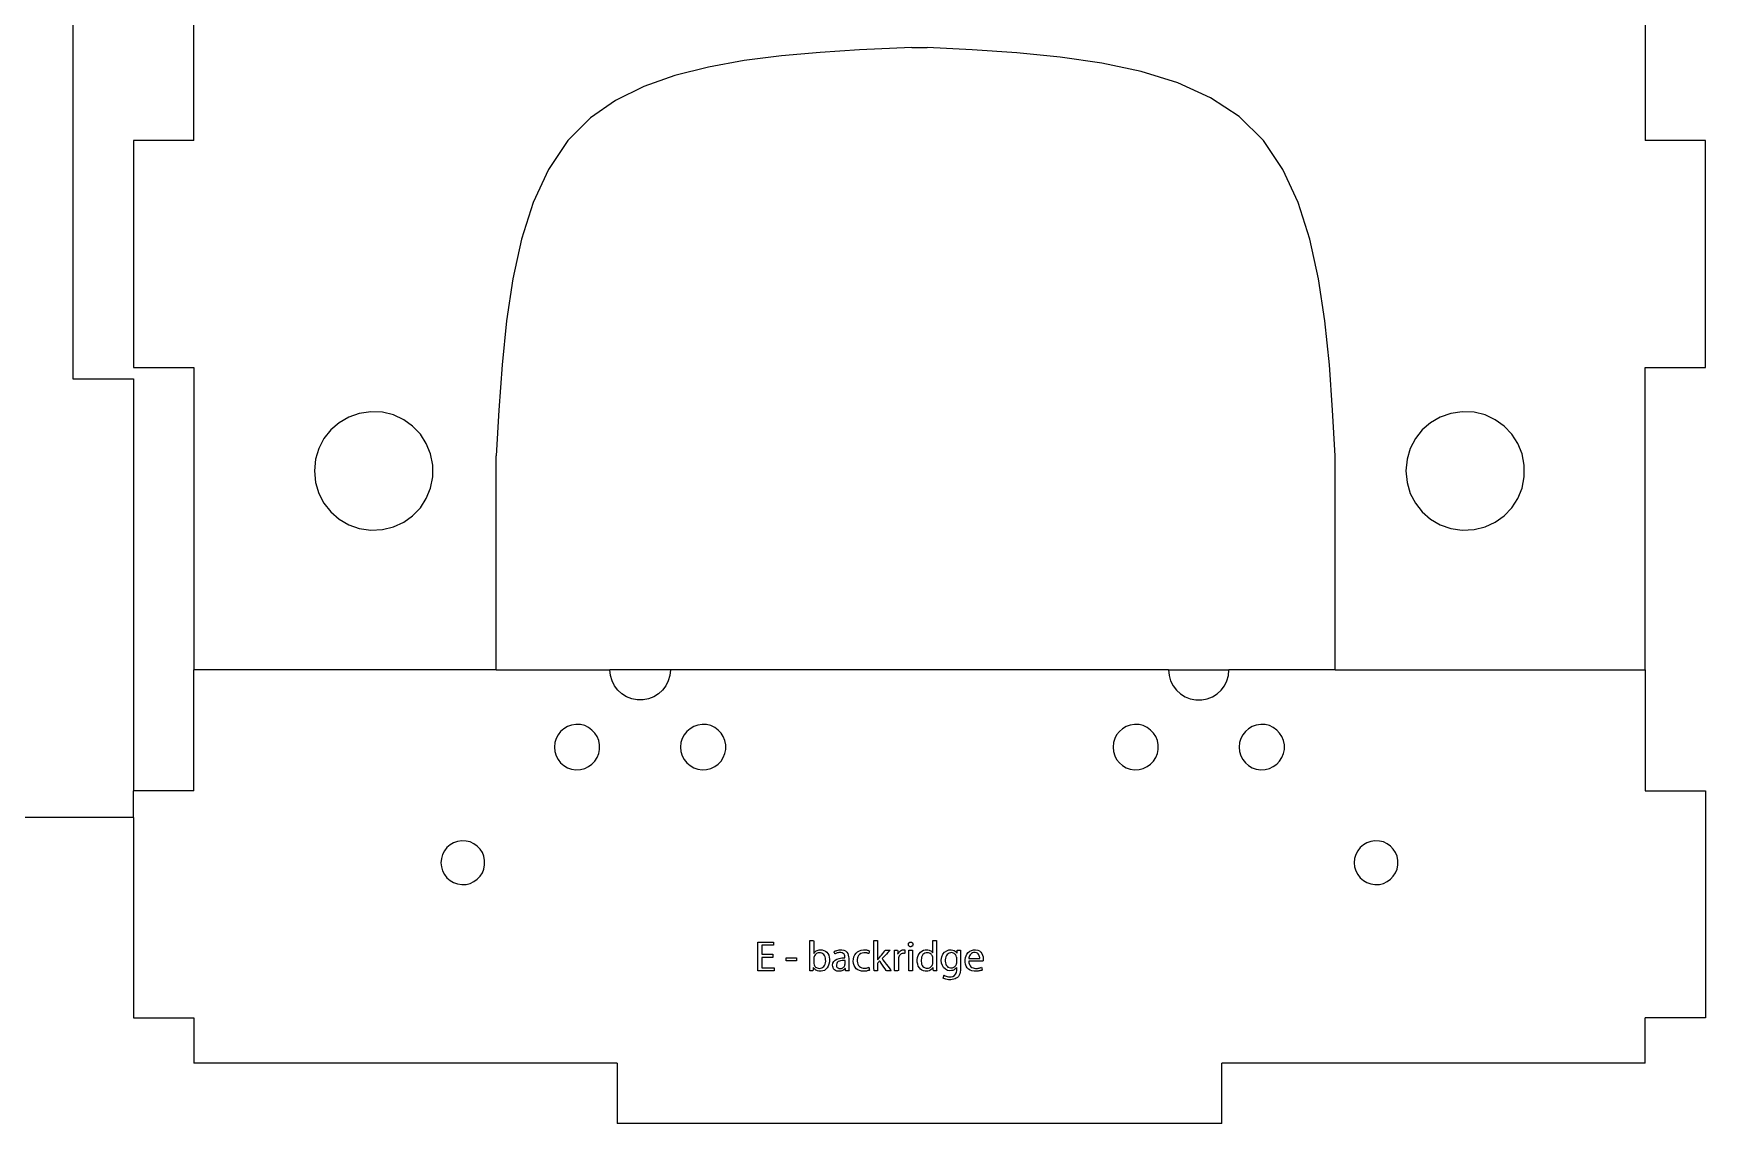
# Model space of a CAD drawing. Header units: metres. Extents: x 1885 to 2636, y 491 to 906.
# Drawn here: x 2052.2 to 2162.8, y 491.1 to 563.1 of the extents above; entities that cross this region are included whole.
import ezdxf

# ---------------------------------------------------------------- set-up
doc = ezdxf.new("R2010")
doc.units = ezdxf.units.M

msp = doc.modelspace()

# ---------------------------------------------------------------- linework, layer by layer
at = {"layer": 'COMPONENT1'}
for p, q in [((2054.84, 570.31), (2054.84, 540.31)), ((2062.84, 556.07), (2062.84, 564.07)), ((2158.84, 564.07), (2158.84, 556.07)), ((2106.88, 562.06), (2104.27, 561.89)), ((2110.34, 562.22), (2106.88, 562.06)), ((2110.34, 562.22), (2111.34, 562.22)), ((2114.33, 562.06), (2111.34, 562.22)), ((2117.28, 561.86), (2114.33, 562.06)), ((2096.88, 560.92), (2094.66, 560.36)), ((2099.24, 561.35), (2096.88, 560.92)), ((2101.71, 561.66), (2099.24, 561.35)), ((2104.27, 561.89), (2101.71, 561.66)), ((2120.15, 561.58), (2117.28, 561.86)), ((2122.91, 561.19), (2120.15, 561.58)), ((2125.51, 560.64), (2122.91, 561.19)), ((2094.66, 560.36), (2092.6, 559.63)), ((2127.92, 559.89), (2125.51, 560.64)), ((2130.09, 558.9), (2127.92, 559.89)), ((2090.73, 558.71), (2089.08, 557.56)), ((2092.6, 559.63), (2090.73, 558.71)), ((2131.99, 557.65), (2130.09, 558.9)), ((2089.08, 557.56), (2087.58, 556.07)), ((2133.59, 556.07), (2131.99, 557.65)), ((2062.84, 556.07), (2058.84, 556.07)), ((2058.84, 556.07), (2058.84, 541.07)), ((2087.58, 556.07), (2086.29, 554.16)), ((2134.88, 554.16), (2133.59, 556.07)), ((2162.84, 556.07), (2158.84, 556.07)), ((2162.84, 541.07), (2162.84, 556.07)), ((2086.29, 554.16), (2085.28, 551.98)), ((2135.89, 551.98), (2134.88, 554.16)), ((2085.28, 551.98), (2084.51, 549.55)), ((2136.66, 549.55), (2135.89, 551.98)), ((2084.51, 549.55), (2083.94, 546.93)), ((2137.24, 546.93), (2136.66, 549.55)), ((2083.94, 546.93), (2083.52, 544.14)), ((2137.65, 544.14), (2137.24, 546.93)), ((2083.52, 544.14), (2083.23, 541.23)), ((2137.95, 541.23), (2137.65, 544.14)), ((2058.84, 541.07), (2062.84, 541.07)), ((2062.84, 541.07), (2062.84, 521.07)), ((2083.23, 541.23), (2083.01, 538.25)), ((2138.16, 538.25), (2137.95, 541.23)), ((2158.84, 541.07), (2162.84, 541.07)), ((2158.84, 521.07), (2158.84, 541.07)), ((2054.84, 540.31), (2058.84, 540.31)), ((2058.84, 540.31), (2058.84, 513.07)), ((2073.08, 537.78), (2072.45, 537.41)), ((2073.78, 538.03), (2073.08, 537.78)), ((2074.54, 538.14), (2073.78, 538.03)), ((2075.32, 538.11), (2074.54, 538.14)), ((2076.05, 537.92), (2075.32, 538.11)), ((2076.72, 537.61), (2076.05, 537.92)), ((2077.31, 537.19), (2076.72, 537.61)), ((2083.01, 538.25), (2082.84, 535.22)), ((2138.34, 535.22), (2138.16, 538.25)), ((2145.28, 537.78), (2144.65, 537.41)), ((2145.98, 538.03), (2145.28, 537.78)), ((2146.74, 538.14), (2145.98, 538.03)), ((2147.52, 538.1), (2146.74, 538.14)), ((2148.25, 537.92), (2147.52, 538.1)), ((2148.92, 537.61), (2148.25, 537.92)), ((2149.51, 537.18), (2148.92, 537.61)), ((2071.9, 536.93), (2071.44, 536.36)), ((2072.45, 537.41), (2071.9, 536.93)), ((2077.82, 536.66), (2077.31, 537.19)), ((2078.21, 536.04), (2077.82, 536.66)), ((2144.1, 536.93), (2143.64, 536.36)), ((2144.65, 537.41), (2144.1, 536.93)), ((2150.02, 536.66), (2149.51, 537.18)), ((2150.42, 536.04), (2150.02, 536.66)), ((2071.1, 535.71), (2070.89, 534.99)), ((2071.44, 536.36), (2071.1, 535.71)), ((2078.5, 535.36), (2078.21, 536.04)), ((2143.3, 535.71), (2143.09, 534.99)), ((2143.64, 536.36), (2143.3, 535.71)), ((2150.7, 535.36), (2150.42, 536.04)), ((2070.89, 534.99), (2070.81, 534.22)), ((2078.64, 534.61), (2078.5, 535.36)), ((2078.64, 533.83), (2078.64, 534.61)), ((2082.84, 521.07), (2082.84, 535.22)), ((2138.34, 521.07), (2138.34, 535.22)), ((2143.09, 534.99), (2143.01, 534.22)), ((2150.84, 534.61), (2150.7, 535.36)), ((2150.84, 533.83), (2150.84, 534.61)), ((2070.81, 534.22), (2070.89, 533.46)), ((2070.89, 533.46), (2071.1, 532.74)), ((2078.5, 533.09), (2078.64, 533.83)), ((2143.01, 534.22), (2143.09, 533.45)), ((2143.09, 533.45), (2143.3, 532.74)), ((2150.7, 533.09), (2150.84, 533.83)), ((2071.1, 532.74), (2071.44, 532.09)), ((2071.44, 532.09), (2071.9, 531.51)), ((2077.82, 531.79), (2078.21, 532.4)), ((2078.21, 532.4), (2078.5, 533.09)), ((2143.3, 532.74), (2143.64, 532.08)), ((2143.64, 532.08), (2144.1, 531.51)), ((2150.02, 531.79), (2150.42, 532.4)), ((2150.42, 532.4), (2150.7, 533.09)), ((2071.9, 531.51), (2072.45, 531.03)), ((2072.45, 531.03), (2073.08, 530.66)), ((2076.72, 530.83), (2077.31, 531.26)), ((2077.31, 531.26), (2077.82, 531.79)), ((2144.1, 531.51), (2144.65, 531.03)), ((2144.65, 531.03), (2145.28, 530.66)), ((2148.92, 530.83), (2149.51, 531.26)), ((2149.51, 531.26), (2150.02, 531.79)), ((2073.08, 530.66), (2073.78, 530.41)), ((2073.78, 530.41), (2074.54, 530.3)), ((2074.54, 530.3), (2075.32, 530.34)), ((2075.32, 530.34), (2076.05, 530.52)), ((2076.05, 530.52), (2076.72, 530.83)), ((2145.28, 530.66), (2145.98, 530.41)), ((2145.98, 530.41), (2146.74, 530.3)), ((2146.74, 530.3), (2147.52, 530.34)), ((2147.52, 530.34), (2148.25, 530.52)), ((2148.25, 530.52), (2148.92, 530.83)), ((2062.84, 513.07), (2062.84, 521.07)), ((2082.84, 521.07), (2062.84, 521.07)), ((2082.84, 521.07), (2090.36, 521.07)), ((2090.4, 520.69), (2090.36, 521.07)), ((2094.36, 521.07), (2090.36, 521.07)), ((2094.36, 521.07), (2094.32, 520.69)), ((2127.31, 521.07), (2094.36, 521.07)), ((2127.31, 521.07), (2127.35, 520.69)), ((2127.31, 521.07), (2131.31, 521.07)), ((2131.28, 520.69), (2131.31, 521.07)), ((2138.34, 521.07), (2131.31, 521.07)), ((2138.34, 521.07), (2158.84, 521.07)), ((2158.84, 521.07), (2158.84, 513.07)), ((2090.5, 520.34), (2090.4, 520.69)), ((2090.66, 520.01), (2090.5, 520.34)), ((2090.88, 519.72), (2090.66, 520.01)), ((2094.06, 520.01), (2093.84, 519.72)), ((2094.22, 520.34), (2094.06, 520.01)), ((2094.32, 520.69), (2094.22, 520.34)), ((2127.35, 520.69), (2127.45, 520.34)), ((2127.45, 520.34), (2127.62, 520.01)), ((2127.62, 520.01), (2127.84, 519.72)), ((2130.79, 519.72), (2131.01, 520.01)), ((2131.01, 520.01), (2131.17, 520.34)), ((2131.17, 520.34), (2131.28, 520.69)), ((2091.15, 519.48), (2090.88, 519.72)), ((2091.46, 519.29), (2091.15, 519.48)), ((2091.8, 519.15), (2091.46, 519.29)), ((2092.17, 519.08), (2091.8, 519.15)), ((2092.55, 519.08), (2092.17, 519.08)), ((2092.92, 519.15), (2092.55, 519.08)), ((2093.26, 519.29), (2092.92, 519.15)), ((2093.57, 519.48), (2093.26, 519.29)), ((2093.84, 519.72), (2093.57, 519.48)), ((2127.84, 519.72), (2128.1, 519.48)), ((2128.1, 519.48), (2128.41, 519.29)), ((2128.41, 519.29), (2128.75, 519.15)), ((2128.75, 519.15), (2129.12, 519.08)), ((2129.12, 519.08), (2129.51, 519.08)), ((2129.51, 519.08), (2129.87, 519.15)), ((2129.87, 519.15), (2130.22, 519.29)), ((2130.22, 519.29), (2130.52, 519.48)), ((2130.52, 519.48), (2130.79, 519.72)), ((2086.93, 516.78), (2086.8, 516.53)), ((2087.1, 517), (2086.93, 516.78)), ((2087.31, 517.18), (2087.1, 517)), ((2087.56, 517.32), (2087.31, 517.18)), ((2087.82, 517.42), (2087.56, 517.32)), ((2088.11, 517.46), (2087.82, 517.42)), ((2088.41, 517.45), (2088.11, 517.46)), ((2088.69, 517.38), (2088.41, 517.45)), ((2088.95, 517.26), (2088.69, 517.38)), ((2089.17, 517.09), (2088.95, 517.26)), ((2089.36, 516.89), (2089.17, 517.09)), ((2089.52, 516.66), (2089.36, 516.89)), ((2089.62, 516.4), (2089.52, 516.66)), ((2095.27, 516.78), (2095.14, 516.53)), ((2095.45, 517), (2095.27, 516.78)), ((2095.66, 517.18), (2095.45, 517)), ((2095.9, 517.32), (2095.66, 517.18)), ((2096.17, 517.42), (2095.9, 517.32)), ((2096.46, 517.46), (2096.17, 517.42)), ((2096.75, 517.45), (2096.46, 517.46)), ((2097.03, 517.38), (2096.75, 517.45)), ((2097.29, 517.26), (2097.03, 517.38)), ((2097.52, 517.09), (2097.29, 517.26)), ((2097.71, 516.89), (2097.52, 517.09)), ((2097.86, 516.66), (2097.71, 516.89)), ((2097.97, 516.4), (2097.86, 516.66)), ((2123.88, 516.78), (2123.75, 516.53)), ((2124.06, 517), (2123.88, 516.78)), ((2124.27, 517.18), (2124.06, 517)), ((2124.51, 517.32), (2124.27, 517.18)), ((2124.78, 517.42), (2124.51, 517.32)), ((2125.07, 517.46), (2124.78, 517.42)), ((2125.36, 517.45), (2125.07, 517.46)), ((2125.64, 517.38), (2125.36, 517.45)), ((2125.9, 517.26), (2125.64, 517.38)), ((2126.12, 517.09), (2125.9, 517.26)), ((2126.32, 516.89), (2126.12, 517.09)), ((2126.47, 516.66), (2126.32, 516.89)), ((2126.58, 516.4), (2126.47, 516.66)), ((2132.23, 516.78), (2132.1, 516.53)), ((2132.4, 517), (2132.23, 516.78)), ((2132.61, 517.18), (2132.4, 517)), ((2132.85, 517.32), (2132.61, 517.18)), ((2133.12, 517.42), (2132.85, 517.32)), ((2133.41, 517.46), (2133.12, 517.42)), ((2133.71, 517.45), (2133.41, 517.46)), ((2133.99, 517.38), (2133.71, 517.45)), ((2134.24, 517.26), (2133.99, 517.38)), ((2134.47, 517.09), (2134.24, 517.26)), ((2134.66, 516.89), (2134.47, 517.09)), ((2134.81, 516.66), (2134.66, 516.89)), ((2134.92, 516.4), (2134.81, 516.66)), ((2086.72, 516.26), (2086.69, 515.96)), ((2086.69, 515.96), (2086.72, 515.67)), ((2086.8, 516.53), (2086.72, 516.26)), ((2086.72, 515.67), (2086.8, 515.39)), ((2089.52, 515.27), (2089.62, 515.53)), ((2089.68, 516.11), (2089.62, 516.4)), ((2089.62, 515.53), (2089.68, 515.81)), ((2089.68, 515.81), (2089.68, 516.11)), ((2095.06, 516.26), (2095.03, 515.96)), ((2095.03, 515.96), (2095.06, 515.67)), ((2095.14, 516.53), (2095.06, 516.26)), ((2095.06, 515.67), (2095.14, 515.39)), ((2097.86, 515.27), (2097.97, 515.53)), ((2098.03, 516.11), (2097.97, 516.4)), ((2097.97, 515.53), (2098.03, 515.81)), ((2098.03, 515.81), (2098.03, 516.11)), ((2123.67, 516.26), (2123.64, 515.96)), ((2123.64, 515.96), (2123.67, 515.67)), ((2123.75, 516.53), (2123.67, 516.26)), ((2123.67, 515.67), (2123.75, 515.39)), ((2126.47, 515.27), (2126.58, 515.53)), ((2126.63, 516.11), (2126.58, 516.4)), ((2126.58, 515.53), (2126.63, 515.81)), ((2126.63, 515.81), (2126.63, 516.11)), ((2132.01, 516.26), (2131.99, 515.96)), ((2131.99, 515.96), (2132.01, 515.67)), ((2132.1, 516.53), (2132.01, 516.26)), ((2132.01, 515.67), (2132.1, 515.39)), ((2134.81, 515.27), (2134.92, 515.53)), ((2134.98, 516.11), (2134.92, 516.4)), ((2134.92, 515.53), (2134.98, 515.81)), ((2134.98, 515.81), (2134.98, 516.11)), ((2086.8, 515.39), (2086.93, 515.15)), ((2086.93, 515.15), (2087.1, 514.93)), ((2087.1, 514.93), (2087.31, 514.74)), ((2087.31, 514.74), (2087.56, 514.6)), ((2087.56, 514.6), (2087.82, 514.51)), ((2087.82, 514.51), (2088.11, 514.46)), ((2088.11, 514.46), (2088.41, 514.48)), ((2088.41, 514.48), (2088.69, 514.55)), ((2088.69, 514.55), (2088.95, 514.67)), ((2088.95, 514.67), (2089.17, 514.83)), ((2089.17, 514.83), (2089.36, 515.03)), ((2089.36, 515.03), (2089.52, 515.27)), ((2095.14, 515.39), (2095.27, 515.15)), ((2095.27, 515.15), (2095.45, 514.93)), ((2095.45, 514.93), (2095.66, 514.74)), ((2095.66, 514.74), (2095.9, 514.6)), ((2095.9, 514.6), (2096.17, 514.51)), ((2096.17, 514.51), (2096.46, 514.46)), ((2096.46, 514.46), (2096.75, 514.48)), ((2096.75, 514.48), (2097.03, 514.55)), ((2097.03, 514.55), (2097.29, 514.67)), ((2097.29, 514.67), (2097.52, 514.83)), ((2097.52, 514.83), (2097.71, 515.03)), ((2097.71, 515.03), (2097.86, 515.27)), ((2123.75, 515.39), (2123.88, 515.15)), ((2123.88, 515.15), (2124.06, 514.93)), ((2124.06, 514.93), (2124.27, 514.74)), ((2124.27, 514.74), (2124.51, 514.6)), ((2124.51, 514.6), (2124.78, 514.51)), ((2124.78, 514.51), (2125.07, 514.46)), ((2125.07, 514.46), (2125.36, 514.48)), ((2125.36, 514.48), (2125.64, 514.55)), ((2125.64, 514.55), (2125.9, 514.67)), ((2125.9, 514.67), (2126.12, 514.83)), ((2126.12, 514.83), (2126.32, 515.03)), ((2126.32, 515.03), (2126.47, 515.27)), ((2132.1, 515.39), (2132.23, 515.15)), ((2132.23, 515.15), (2132.4, 514.93)), ((2132.4, 514.93), (2132.61, 514.74)), ((2132.61, 514.74), (2132.85, 514.6)), ((2132.85, 514.6), (2133.12, 514.51)), ((2133.12, 514.51), (2133.41, 514.46)), ((2133.41, 514.46), (2133.71, 514.48)), ((2133.71, 514.48), (2133.99, 514.55)), ((2133.99, 514.55), (2134.24, 514.67)), ((2134.24, 514.67), (2134.47, 514.83)), ((2134.47, 514.83), (2134.66, 515.03)), ((2134.66, 515.03), (2134.81, 515.27)), ((2062.84, 513.07), (2058.84, 513.07)), ((2058.84, 511.31), (2058.84, 513.07)), ((2158.84, 513.07), (2162.84, 513.07)), ((2162.84, 513.07), (2162.84, 498.07)), ((2058.84, 511.31), (2043.84, 511.31)), ((2058.84, 511.31), (2058.84, 498.07)), ((2079.29, 508.87), (2079.21, 508.6)), ((2079.41, 509.11), (2079.29, 508.87)), ((2079.58, 509.32), (2079.41, 509.11)), ((2079.79, 509.5), (2079.58, 509.32)), ((2080.02, 509.63), (2079.79, 509.5)), ((2080.28, 509.73), (2080.02, 509.63)), ((2080.56, 509.77), (2080.28, 509.73)), ((2080.85, 509.75), (2080.56, 509.77)), ((2081.12, 509.69), (2080.85, 509.75)), ((2081.36, 509.57), (2081.12, 509.69)), ((2081.58, 509.41), (2081.36, 509.57)), ((2081.77, 509.22), (2081.58, 509.41)), ((2081.92, 508.99), (2081.77, 509.22)), ((2082.02, 508.74), (2081.92, 508.99)), ((2139.7, 508.87), (2139.62, 508.6)), ((2139.83, 509.11), (2139.7, 508.87)), ((2139.99, 509.32), (2139.83, 509.11)), ((2140.2, 509.5), (2139.99, 509.32)), ((2140.43, 509.63), (2140.2, 509.5)), ((2140.69, 509.73), (2140.43, 509.63)), ((2140.97, 509.77), (2140.69, 509.73)), ((2141.26, 509.75), (2140.97, 509.77)), ((2141.53, 509.69), (2141.26, 509.75)), ((2141.77, 509.57), (2141.53, 509.69)), ((2141.99, 509.41), (2141.77, 509.57)), ((2142.18, 509.22), (2141.99, 509.41)), ((2142.33, 508.99), (2142.18, 509.22)), ((2142.43, 508.74), (2142.33, 508.99)), ((2079.21, 508.6), (2079.18, 508.32)), ((2079.18, 508.32), (2079.21, 508.04)), ((2079.21, 508.04), (2079.29, 507.77)), ((2079.29, 507.77), (2079.41, 507.53)), ((2081.92, 507.65), (2082.02, 507.9)), ((2082.07, 508.46), (2082.02, 508.74)), ((2082.02, 507.9), (2082.07, 508.18)), ((2082.07, 508.18), (2082.07, 508.46)), ((2139.62, 508.6), (2139.59, 508.32)), ((2139.59, 508.32), (2139.62, 508.04)), ((2139.62, 508.04), (2139.7, 507.77)), ((2139.7, 507.77), (2139.83, 507.53)), ((2142.33, 507.65), (2142.43, 507.9)), ((2142.49, 508.46), (2142.43, 508.74)), ((2142.43, 507.9), (2142.49, 508.18)), ((2142.49, 508.18), (2142.49, 508.46)), ((2079.41, 507.53), (2079.58, 507.32)), ((2079.58, 507.32), (2079.79, 507.14)), ((2079.79, 507.14), (2080.02, 507)), ((2080.02, 507), (2080.28, 506.91)), ((2080.28, 506.91), (2080.56, 506.87)), ((2080.56, 506.87), (2080.85, 506.88)), ((2080.85, 506.88), (2081.12, 506.95)), ((2081.12, 506.95), (2081.36, 507.07)), ((2081.36, 507.07), (2081.58, 507.22)), ((2081.58, 507.22), (2081.77, 507.42)), ((2081.77, 507.42), (2081.92, 507.65)), ((2139.83, 507.53), (2139.99, 507.32)), ((2139.99, 507.32), (2140.2, 507.14)), ((2140.2, 507.14), (2140.43, 507)), ((2140.43, 507), (2140.69, 506.91)), ((2140.69, 506.91), (2140.97, 506.87)), ((2140.97, 506.87), (2141.26, 506.88)), ((2141.26, 506.88), (2141.53, 506.95)), ((2141.53, 506.95), (2141.77, 507.07)), ((2141.77, 507.07), (2141.99, 507.22)), ((2141.99, 507.22), (2142.18, 507.42)), ((2142.18, 507.42), (2142.33, 507.65)), ((2058.84, 498.07), (2062.84, 498.07)), ((2062.84, 498.07), (2062.84, 495.07)), ((2162.84, 498.07), (2158.84, 498.07)), ((2158.84, 495.07), (2158.84, 498.07)), ((2090.84, 495.07), (2062.84, 495.07)), ((2090.84, 495.07), (2090.84, 491.07)), ((2130.84, 491.07), (2130.84, 495.07)), ((2158.84, 495.07), (2130.84, 495.07)), ((2130.84, 491.07), (2090.84, 491.07))]:
    msp.add_line(p, q, dxfattribs=at)
at = {"layer": 'COMPONENT4'}
for p, q in [((2100.15, 501.17), (2100.15, 503.07)), ((2100.15, 503.07), (2101.18, 503.07)), ((2101.18, 502.86), (2100.4, 502.86)), ((2100.4, 502.86), (2100.4, 502.26)), ((2100.4, 502.26), (2101.13, 502.26)), ((2101.13, 502.26), (2101.13, 502.06)), ((2101.18, 503.07), (2101.18, 502.86)), ((2103.59, 503.17), (2103.63, 503.17)), ((2103.59, 503.1), (2103.59, 503.17)), ((2103.59, 502.92), (2103.59, 503.1)), ((2103.59, 502.66), (2103.59, 502.92)), ((2103.59, 502.36), (2103.59, 502.66)), ((2103.59, 502.06), (2103.59, 502.36)), ((2103.63, 503.17), (2103.67, 503.17)), ((2103.67, 503.17), (2103.71, 503.17)), ((2103.71, 503.17), (2103.76, 503.17)), ((2103.76, 503.17), (2103.8, 503.17)), ((2103.8, 503.17), (2103.83, 503.17)), ((2103.83, 503.17), (2103.84, 503.14)), ((2103.84, 503.14), (2103.84, 503.05)), ((2103.84, 503.05), (2103.84, 502.91)), ((2103.84, 502.91), (2103.84, 502.76)), ((2103.84, 502.76), (2103.84, 502.6)), ((2103.84, 502.6), (2103.84, 502.46)), ((2103.84, 502.46), (2103.84, 502.36)), ((2103.84, 502.36), (2103.84, 502.31)), ((2103.84, 502.31), (2103.87, 502.35)), ((2103.87, 502.35), (2103.91, 502.4)), ((2103.94, 502.22), (2103.9, 502.17)), ((2103.91, 502.4), (2103.96, 502.45)), ((2103.98, 502.27), (2103.94, 502.22)), ((2103.96, 502.45), (2104.01, 502.48)), ((2104.03, 502.31), (2103.98, 502.27)), ((2104.01, 502.48), (2104.07, 502.51)), ((2104.08, 502.33), (2104.03, 502.31)), ((2104.07, 502.51), (2104.13, 502.54)), ((2104.14, 502.35), (2104.08, 502.33)), ((2104.13, 502.54), (2104.21, 502.55)), ((2104.2, 502.36), (2104.14, 502.35)), ((2104.28, 502.36), (2104.2, 502.36)), ((2104.21, 502.55), (2104.28, 502.56)), ((2104.28, 502.56), (2104.39, 502.55)), ((2104.37, 502.34), (2104.28, 502.36)), ((2104.44, 502.3), (2104.37, 502.34)), ((2104.39, 502.55), (2104.51, 502.52)), ((2104.51, 502.25), (2104.44, 502.3)), ((2104.51, 502.52), (2104.61, 502.47)), ((2104.56, 502.18), (2104.51, 502.25)), ((2104.59, 502.1), (2104.56, 502.18)), ((2104.61, 502.47), (2104.7, 502.4)), ((2104.7, 502.4), (2104.77, 502.31)), ((2104.77, 502.31), (2104.83, 502.2)), ((2104.83, 502.2), (2104.87, 502.07)), ((2105.19, 502.42), (2105.21, 502.45)), ((2105.2, 502.39), (2105.19, 502.42)), ((2105.22, 502.36), (2105.2, 502.39)), ((2105.21, 502.45), (2105.26, 502.48)), ((2105.23, 502.32), (2105.22, 502.36)), ((2105.24, 502.3), (2105.23, 502.32)), ((2105.26, 502.29), (2105.24, 502.3)), ((2105.26, 502.48), (2105.32, 502.5)), ((2105.31, 502.31), (2105.26, 502.29)), ((2105.35, 502.33), (2105.31, 502.31)), ((2105.32, 502.5), (2105.38, 502.52)), ((2105.4, 502.35), (2105.35, 502.33)), ((2105.38, 502.52), (2105.45, 502.54)), ((2105.46, 502.36), (2105.4, 502.35)), ((2105.45, 502.54), (2105.52, 502.55)), ((2105.51, 502.37), (2105.46, 502.36)), ((2105.56, 502.37), (2105.51, 502.37)), ((2105.52, 502.55), (2105.59, 502.56)), ((2105.63, 502.38), (2105.56, 502.37)), ((2105.59, 502.56), (2105.69, 502.56)), ((2105.73, 502.36), (2105.63, 502.38)), ((2105.69, 502.56), (2105.83, 502.53)), ((2105.8, 502.32), (2105.73, 502.36)), ((2105.85, 502.28), (2105.8, 502.32)), ((2105.83, 502.53), (2105.95, 502.48)), ((2105.88, 502.22), (2105.85, 502.28)), ((2105.9, 502.16), (2105.88, 502.22)), ((2105.95, 502.48), (2106.04, 502.41)), ((2106.04, 502.41), (2106.1, 502.32)), ((2106.1, 502.32), (2106.13, 502.21)), ((2106.13, 502.21), (2106.15, 502.1)), ((2106.5, 502.09), (2106.56, 502.22)), ((2106.56, 502.22), (2106.64, 502.33)), ((2106.64, 502.33), (2106.74, 502.42)), ((2106.74, 502.42), (2106.86, 502.49)), ((2106.81, 502.18), (2106.77, 502.1)), ((2106.88, 502.25), (2106.81, 502.18)), ((2106.86, 502.49), (2106.99, 502.54)), ((2106.95, 502.31), (2106.88, 502.25)), ((2107.04, 502.34), (2106.95, 502.31)), ((2106.99, 502.54), (2107.14, 502.56)), ((2107.15, 502.36), (2107.04, 502.34)), ((2107.14, 502.56), (2107.23, 502.56)), ((2107.22, 502.36), (2107.15, 502.36)), ((2107.27, 502.36), (2107.22, 502.36)), ((2107.23, 502.56), (2107.28, 502.55)), ((2107.31, 502.35), (2107.27, 502.36)), ((2107.28, 502.55), (2107.33, 502.55)), ((2107.35, 502.35), (2107.31, 502.35)), ((2107.33, 502.55), (2107.38, 502.54)), ((2107.38, 502.34), (2107.35, 502.35)), ((2107.38, 502.54), (2107.42, 502.53)), ((2107.42, 502.33), (2107.38, 502.34)), ((2107.42, 502.53), (2107.46, 502.52)), ((2107.44, 502.31), (2107.42, 502.33)), ((2107.49, 502.31), (2107.44, 502.31)), ((2107.46, 502.52), (2107.5, 502.5)), ((2107.5, 502.37), (2107.49, 502.34)), ((2107.49, 502.34), (2107.49, 502.31)), ((2107.5, 502.5), (2107.53, 502.49)), ((2107.51, 502.41), (2107.5, 502.37)), ((2107.52, 502.44), (2107.51, 502.41)), ((2107.53, 502.49), (2107.52, 502.44)), ((2107.82, 503.11), (2107.82, 503.17)), ((2107.82, 503.17), (2107.88, 503.17)), ((2107.82, 502.88), (2107.82, 503.11)), ((2107.82, 502.52), (2107.82, 502.88)), ((2107.82, 502.11), (2107.82, 502.52)), ((2107.88, 503.17), (2107.93, 503.17)), ((2107.93, 503.17), (2107.98, 503.17)), ((2107.98, 503.17), (2108.03, 503.17)), ((2108.03, 503.17), (2108.06, 503.17)), ((2108.06, 503.17), (2108.07, 503.08)), ((2108.07, 503.08), (2108.07, 502.9)), ((2108.07, 502.9), (2108.07, 502.65)), ((2108.07, 502.65), (2108.07, 502.39)), ((2108.07, 502.39), (2108.07, 502.15)), ((2108.25, 502.13), (2108.32, 502.21)), ((2108.32, 502.21), (2108.41, 502.31)), ((2108.41, 502.31), (2108.49, 502.4)), ((2108.49, 502.4), (2108.55, 502.48)), ((2108.65, 502.27), (2108.54, 502.15)), ((2108.55, 502.48), (2108.59, 502.53)), ((2108.59, 502.53), (2108.63, 502.53)), ((2108.63, 502.53), (2108.68, 502.53)), ((2108.75, 502.38), (2108.65, 502.27)), ((2108.68, 502.53), (2108.74, 502.53)), ((2108.74, 502.53), (2108.8, 502.53)), ((2108.84, 502.47), (2108.75, 502.38)), ((2108.8, 502.53), (2108.86, 502.53)), ((2108.89, 502.53), (2108.84, 502.47)), ((2108.86, 502.53), (2108.89, 502.53)), ((2109.19, 502.5), (2109.18, 502.53)), ((2109.18, 502.53), (2109.23, 502.53)), ((2109.19, 502.45), (2109.19, 502.5)), ((2109.19, 502.39), (2109.19, 502.45)), ((2109.19, 502.34), (2109.19, 502.39)), ((2109.19, 502.28), (2109.19, 502.34)), ((2109.19, 502.23), (2109.19, 502.28)), ((2109.19, 502.17), (2109.19, 502.23)), ((2109.23, 502.53), (2109.27, 502.53)), ((2109.27, 502.53), (2109.31, 502.53)), ((2109.31, 502.53), (2109.35, 502.53)), ((2109.35, 502.53), (2109.38, 502.53)), ((2109.38, 502.53), (2109.4, 502.5)), ((2109.4, 502.5), (2109.4, 502.46)), ((2109.4, 502.46), (2109.41, 502.41)), ((2109.41, 502.41), (2109.41, 502.36)), ((2109.41, 502.36), (2109.41, 502.31)), ((2109.41, 502.31), (2109.46, 502.34)), ((2109.41, 502.27), (2109.41, 502.31)), ((2109.46, 502.34), (2109.5, 502.4)), ((2109.5, 502.4), (2109.54, 502.45)), ((2109.54, 502.21), (2109.5, 502.16)), ((2109.54, 502.45), (2109.59, 502.49)), ((2109.58, 502.25), (2109.54, 502.21)), ((2109.63, 502.29), (2109.58, 502.25)), ((2109.59, 502.49), (2109.65, 502.53)), ((2109.69, 502.31), (2109.63, 502.29)), ((2109.65, 502.53), (2109.71, 502.55)), ((2109.75, 502.32), (2109.69, 502.31)), ((2109.71, 502.55), (2109.77, 502.56)), ((2109.8, 502.33), (2109.75, 502.32)), ((2109.77, 502.56), (2109.81, 502.56)), ((2109.84, 502.32), (2109.8, 502.33)), ((2109.81, 502.56), (2109.83, 502.56)), ((2109.83, 502.56), (2109.86, 502.55)), ((2109.87, 502.33), (2109.84, 502.32)), ((2109.86, 502.55), (2109.87, 502.52)), ((2109.87, 502.52), (2109.87, 502.48)), ((2109.87, 502.48), (2109.87, 502.44)), ((2109.87, 502.44), (2109.87, 502.39)), ((2109.87, 502.39), (2109.87, 502.35)), ((2109.87, 502.35), (2109.87, 502.33)), ((2110.1, 502.96), (2110.11, 502.99)), ((2110.1, 502.93), (2110.1, 502.96)), ((2110.1, 502.9), (2110.1, 502.93)), ((2110.1, 502.87), (2110.1, 502.9)), ((2110.11, 502.84), (2110.1, 502.87)), ((2110.11, 502.99), (2110.13, 503.01)), ((2110.13, 502.82), (2110.11, 502.84)), ((2110.13, 503.01), (2110.15, 503.03)), ((2110.15, 502.8), (2110.13, 502.82)), ((2110.13, 501.17), (2110.13, 502.53)), ((2110.13, 502.53), (2110.38, 502.53)), ((2110.15, 503.03), (2110.17, 503.05)), ((2110.17, 502.78), (2110.15, 502.8)), ((2110.17, 503.05), (2110.2, 503.06)), ((2110.19, 502.77), (2110.17, 502.78)), ((2110.22, 502.76), (2110.19, 502.77)), ((2110.2, 503.06), (2110.23, 503.07)), ((2110.26, 502.76), (2110.22, 502.76)), ((2110.23, 503.07), (2110.26, 503.07)), ((2110.26, 503.07), (2110.29, 503.07)), ((2110.29, 502.77), (2110.26, 502.76)), ((2110.29, 503.07), (2110.32, 503.06)), ((2110.32, 502.78), (2110.29, 502.77)), ((2110.32, 503.06), (2110.34, 503.04)), ((2110.34, 502.79), (2110.32, 502.78)), ((2110.34, 503.04), (2110.37, 503.02)), ((2110.37, 502.81), (2110.34, 502.79)), ((2110.37, 503.02), (2110.38, 503)), ((2110.38, 502.83), (2110.37, 502.81)), ((2110.38, 503), (2110.4, 502.97)), ((2110.4, 502.86), (2110.38, 502.83)), ((2110.38, 502.53), (2110.38, 501.17)), ((2110.4, 502.97), (2110.4, 502.95)), ((2110.4, 502.95), (2110.41, 502.91)), ((2110.41, 502.91), (2110.4, 502.88)), ((2110.4, 502.88), (2110.4, 502.86)), ((2110.71, 502.05), (2110.76, 502.19)), ((2110.76, 502.19), (2110.82, 502.3)), ((2110.82, 502.3), (2110.9, 502.4)), ((2110.9, 502.4), (2111, 502.47)), ((2111, 502.47), (2111.11, 502.53)), ((2111.07, 502.24), (2111.02, 502.17)), ((2111.13, 502.3), (2111.07, 502.24)), ((2111.11, 502.53), (2111.22, 502.55)), ((2111.2, 502.34), (2111.13, 502.3)), ((2111.29, 502.36), (2111.2, 502.34)), ((2111.22, 502.55), (2111.33, 502.56)), ((2111.37, 502.36), (2111.29, 502.36)), ((2111.33, 502.56), (2111.4, 502.55)), ((2111.44, 502.36), (2111.37, 502.36)), ((2111.4, 502.55), (2111.47, 502.54)), ((2111.49, 502.34), (2111.44, 502.36)), ((2111.47, 502.54), (2111.53, 502.52)), ((2111.55, 502.31), (2111.49, 502.34)), ((2111.53, 502.52), (2111.58, 502.49)), ((2111.6, 502.27), (2111.55, 502.31)), ((2111.58, 502.49), (2111.63, 502.46)), ((2111.64, 502.23), (2111.6, 502.27)), ((2111.63, 502.46), (2111.66, 502.42)), ((2111.67, 502.18), (2111.64, 502.23)), ((2111.66, 502.42), (2111.7, 502.38)), ((2111.69, 502.13), (2111.67, 502.18)), ((2111.7, 502.38), (2111.71, 502.35)), ((2111.71, 502.35), (2111.72, 502.4)), ((2111.72, 503.14), (2111.72, 503.17)), ((2111.72, 503.17), (2111.76, 503.17)), ((2111.72, 503.05), (2111.72, 503.14)), ((2111.72, 502.93), (2111.72, 503.05)), ((2111.72, 502.78), (2111.72, 502.93)), ((2111.72, 502.63), (2111.72, 502.78)), ((2111.72, 502.5), (2111.72, 502.63)), ((2111.72, 502.4), (2111.72, 502.5)), ((2111.76, 503.17), (2111.8, 503.17)), ((2111.8, 503.17), (2111.85, 503.17)), ((2111.85, 503.17), (2111.89, 503.17)), ((2111.89, 503.17), (2111.93, 503.17)), ((2111.93, 503.17), (2111.97, 503.17)), ((2111.97, 503.17), (2111.97, 503.1)), ((2111.97, 503.1), (2111.97, 502.92)), ((2111.97, 502.92), (2111.97, 502.66)), ((2111.97, 502.66), (2111.97, 502.36)), ((2111.97, 502.36), (2111.97, 502.06)), ((2112.32, 502.09), (2112.39, 502.26)), ((2112.39, 502.26), (2112.5, 502.4)), ((2112.5, 502.4), (2112.64, 502.5)), ((2112.62, 502.18), (2112.58, 502.1)), ((2112.67, 502.25), (2112.62, 502.18)), ((2112.64, 502.5), (2112.79, 502.55)), ((2112.73, 502.3), (2112.67, 502.25)), ((2112.8, 502.34), (2112.73, 502.3)), ((2112.79, 502.55), (2112.93, 502.56)), ((2112.88, 502.36), (2112.8, 502.34)), ((2112.96, 502.37), (2112.88, 502.36)), ((2112.93, 502.56), (2113.04, 502.54)), ((2113.02, 502.36), (2112.96, 502.37)), ((2113.08, 502.34), (2113.02, 502.36)), ((2113.04, 502.54), (2113.13, 502.51)), ((2113.13, 502.32), (2113.08, 502.34)), ((2113.13, 502.51), (2113.2, 502.47)), ((2113.17, 502.28), (2113.13, 502.32)), ((2113.21, 502.24), (2113.17, 502.28)), ((2113.2, 502.47), (2113.26, 502.42)), ((2113.24, 502.2), (2113.21, 502.24)), ((2113.27, 502.15), (2113.24, 502.2)), ((2113.26, 502.42), (2113.31, 502.36)), ((2113.31, 502.36), (2113.33, 502.33)), ((2113.33, 502.36), (2113.34, 502.41)), ((2113.33, 502.33), (2113.33, 502.36)), ((2113.34, 502.5), (2113.34, 502.53)), ((2113.34, 502.53), (2113.38, 502.53)), ((2113.34, 502.46), (2113.34, 502.5)), ((2113.34, 502.41), (2113.34, 502.46)), ((2113.38, 502.53), (2113.43, 502.53)), ((2113.43, 502.53), (2113.49, 502.53)), ((2113.49, 502.53), (2113.54, 502.53)), ((2113.54, 502.53), (2113.56, 502.49)), ((2113.56, 502.49), (2113.55, 502.44)), ((2113.55, 502.44), (2113.55, 502.38)), ((2113.55, 502.38), (2113.55, 502.32)), ((2113.55, 502.32), (2113.55, 502.25)), ((2113.55, 502.25), (2113.55, 502.17)), ((2113.92, 502.17), (2113.98, 502.28)), ((2113.98, 502.28), (2114.06, 502.38)), ((2114.06, 502.38), (2114.16, 502.46)), ((2114.18, 502.22), (2114.15, 502.15)), ((2114.16, 502.46), (2114.28, 502.52)), ((2114.23, 502.27), (2114.18, 502.22)), ((2114.28, 502.32), (2114.23, 502.27)), ((2114.28, 502.52), (2114.41, 502.55)), ((2114.35, 502.36), (2114.28, 502.32)), ((2114.42, 502.38), (2114.35, 502.36)), ((2114.41, 502.55), (2114.55, 502.56)), ((2114.51, 502.38), (2114.42, 502.38)), ((2114.6, 502.36), (2114.51, 502.38)), ((2114.55, 502.56), (2114.7, 502.53)), ((2114.67, 502.33), (2114.6, 502.36)), ((2114.72, 502.29), (2114.67, 502.33)), ((2114.7, 502.53), (2114.81, 502.48)), ((2114.76, 502.23), (2114.72, 502.29)), ((2114.79, 502.17), (2114.76, 502.23)), ((2114.81, 502.48), (2114.9, 502.4)), ((2114.9, 502.4), (2114.97, 502.31)), ((2114.97, 502.31), (2115.01, 502.2)), ((2115.01, 502.2), (2115.05, 502.1)), ((2101.22, 501.17), (2100.15, 501.17)), ((2101.13, 502.06), (2100.4, 502.06)), ((2100.4, 502.06), (2100.4, 501.37)), ((2100.4, 501.37), (2101.22, 501.37)), ((2101.22, 501.37), (2101.22, 501.17)), ((2102.01, 501.84), (2102.01, 502.02)), ((2102.01, 502.02), (2102.7, 502.02)), ((2102.7, 501.84), (2102.01, 501.84)), ((2102.7, 502.02), (2102.7, 501.84)), ((2103.58, 501.21), (2103.59, 501.25)), ((2103.58, 501.17), (2103.58, 501.21)), ((2103.61, 501.17), (2103.58, 501.17)), ((2103.59, 501.79), (2103.59, 502.06)), ((2103.59, 501.6), (2103.59, 501.79)), ((2103.59, 501.52), (2103.59, 501.6)), ((2103.59, 501.48), (2103.59, 501.52)), ((2103.59, 501.43), (2103.59, 501.48)), ((2103.59, 501.38), (2103.59, 501.43)), ((2103.59, 501.34), (2103.59, 501.38)), ((2103.59, 501.29), (2103.59, 501.34)), ((2103.59, 501.25), (2103.59, 501.29)), ((2103.64, 501.17), (2103.61, 501.17)), ((2103.68, 501.17), (2103.64, 501.17)), ((2103.72, 501.17), (2103.68, 501.17)), ((2103.75, 501.17), (2103.72, 501.17)), ((2103.79, 501.17), (2103.75, 501.17)), ((2103.8, 501.23), (2103.79, 501.19)), ((2103.79, 501.19), (2103.79, 501.17)), ((2103.81, 501.39), (2103.8, 501.34)), ((2103.8, 501.34), (2103.8, 501.31)), ((2103.8, 501.31), (2103.8, 501.27)), ((2103.8, 501.27), (2103.8, 501.23)), ((2103.84, 501.35), (2103.81, 501.39)), ((2103.85, 502.06), (2103.84, 502.02)), ((2103.84, 502.02), (2103.84, 502)), ((2103.84, 502), (2103.84, 501.97)), ((2103.84, 501.97), (2103.84, 501.91)), ((2103.84, 501.91), (2103.84, 501.88)), ((2103.84, 501.88), (2103.84, 501.83)), ((2103.84, 501.83), (2103.84, 501.79)), ((2103.84, 501.79), (2103.84, 501.75)), ((2103.84, 501.75), (2103.84, 501.71)), ((2103.84, 501.71), (2103.84, 501.68)), ((2103.84, 501.68), (2103.84, 501.65)), ((2103.84, 501.65), (2103.87, 501.57)), ((2103.88, 501.3), (2103.84, 501.35)), ((2103.87, 502.11), (2103.85, 502.06)), ((2103.9, 502.17), (2103.87, 502.11)), ((2103.87, 501.57), (2103.9, 501.51)), ((2103.93, 501.25), (2103.88, 501.3)), ((2103.9, 501.51), (2103.93, 501.46)), ((2103.93, 501.46), (2103.97, 501.42)), ((2103.98, 501.21), (2103.93, 501.25)), ((2103.97, 501.42), (2104.02, 501.39)), ((2104.04, 501.18), (2103.98, 501.21)), ((2104.02, 501.39), (2104.08, 501.36)), ((2104.1, 501.16), (2104.04, 501.18)), ((2104.08, 501.36), (2104.14, 501.34)), ((2104.17, 501.14), (2104.1, 501.16)), ((2104.14, 501.34), (2104.2, 501.33)), ((2104.24, 501.14), (2104.17, 501.14)), ((2104.2, 501.33), (2104.29, 501.34)), ((2104.33, 501.14), (2104.24, 501.14)), ((2104.29, 501.34), (2104.37, 501.36)), ((2104.44, 501.16), (2104.33, 501.14)), ((2104.37, 501.36), (2104.45, 501.4)), ((2104.55, 501.2), (2104.44, 501.16)), ((2104.45, 501.4), (2104.51, 501.45)), ((2104.51, 501.45), (2104.56, 501.52)), ((2104.65, 501.27), (2104.55, 501.2)), ((2104.56, 501.52), (2104.6, 501.61)), ((2104.62, 502.01), (2104.59, 502.1)), ((2104.6, 501.61), (2104.62, 501.7)), ((2104.63, 501.91), (2104.62, 502.01)), ((2104.62, 501.7), (2104.64, 501.81)), ((2104.64, 501.81), (2104.63, 501.91)), ((2104.73, 501.36), (2104.65, 501.27)), ((2104.8, 501.47), (2104.73, 501.36)), ((2104.85, 501.61), (2104.8, 501.47)), ((2104.88, 501.76), (2104.85, 501.61)), ((2104.87, 502.07), (2104.89, 501.93)), ((2104.89, 501.93), (2104.88, 501.76)), ((2105.09, 501.55), (2105.11, 501.67)), ((2105.1, 501.46), (2105.09, 501.55)), ((2105.12, 501.38), (2105.1, 501.46)), ((2105.11, 501.67), (2105.17, 501.78)), ((2105.16, 501.3), (2105.12, 501.38)), ((2105.21, 501.24), (2105.16, 501.3)), ((2105.17, 501.78), (2105.26, 501.87)), ((2105.29, 501.19), (2105.21, 501.24)), ((2105.26, 501.87), (2105.38, 501.94)), ((2105.37, 501.15), (2105.29, 501.19)), ((2105.36, 501.66), (2105.34, 501.57)), ((2105.34, 501.57), (2105.34, 501.51)), ((2105.34, 501.51), (2105.35, 501.46)), ((2105.35, 501.46), (2105.37, 501.42)), ((2105.4, 501.72), (2105.36, 501.66)), ((2105.37, 501.42), (2105.4, 501.38)), ((2105.48, 501.14), (2105.37, 501.15)), ((2105.38, 501.94), (2105.53, 501.99)), ((2105.46, 501.78), (2105.4, 501.72)), ((2105.4, 501.38), (2105.43, 501.36)), ((2105.43, 501.36), (2105.47, 501.34)), ((2105.54, 501.81), (2105.46, 501.78)), ((2105.47, 501.34), (2105.51, 501.32)), ((2105.57, 501.14), (2105.48, 501.14)), ((2105.51, 501.32), (2105.55, 501.32)), ((2105.53, 501.99), (2105.7, 502.03)), ((2105.62, 501.84), (2105.54, 501.81)), ((2105.55, 501.32), (2105.61, 501.32)), ((2105.64, 501.15), (2105.57, 501.14)), ((2105.61, 501.32), (2105.67, 501.33)), ((2105.72, 501.85), (2105.62, 501.84)), ((2105.71, 501.17), (2105.64, 501.15)), ((2105.67, 501.33), (2105.72, 501.35)), ((2105.7, 502.03), (2105.91, 502.03)), ((2105.77, 501.2), (2105.71, 501.17)), ((2105.82, 501.86), (2105.72, 501.85)), ((2105.72, 501.35), (2105.77, 501.37)), ((2105.77, 501.37), (2105.81, 501.41)), ((2105.83, 501.24), (2105.77, 501.2)), ((2105.81, 501.41), (2105.85, 501.44)), ((2105.92, 501.86), (2105.82, 501.86)), ((2105.87, 501.28), (2105.83, 501.24)), ((2105.85, 501.44), (2105.87, 501.48)), ((2105.87, 501.48), (2105.9, 501.52)), ((2105.94, 501.32), (2105.87, 501.28)), ((2105.91, 502.11), (2105.9, 502.16)), ((2105.9, 501.52), (2105.91, 501.55)), ((2105.91, 502.06), (2105.91, 502.11)), ((2105.91, 502.03), (2105.91, 502.06)), ((2105.91, 501.58), (2105.92, 501.61)), ((2105.91, 501.55), (2105.91, 501.58)), ((2105.92, 501.83), (2105.92, 501.86)), ((2105.92, 501.79), (2105.92, 501.83)), ((2105.92, 501.75), (2105.92, 501.79)), ((2105.92, 501.71), (2105.92, 501.75)), ((2105.92, 501.67), (2105.92, 501.71)), ((2105.92, 501.64), (2105.92, 501.67)), ((2105.92, 501.61), (2105.92, 501.64)), ((2105.94, 501.29), (2105.94, 501.32)), ((2105.94, 501.26), (2105.94, 501.29)), ((2105.95, 501.22), (2105.94, 501.26)), ((2105.95, 501.19), (2105.95, 501.22)), ((2105.97, 501.17), (2105.95, 501.19)), ((2106.01, 501.17), (2105.97, 501.17)), ((2106.05, 501.17), (2106.01, 501.17)), ((2106.1, 501.17), (2106.05, 501.17)), ((2106.14, 501.17), (2106.1, 501.17)), ((2106.18, 501.17), (2106.14, 501.17)), ((2106.15, 502.1), (2106.16, 502)), ((2106.16, 502), (2106.16, 501.97)), ((2106.16, 501.97), (2106.16, 501.89)), ((2106.16, 501.89), (2106.16, 501.79)), ((2106.16, 501.79), (2106.16, 501.69)), ((2106.16, 501.69), (2106.16, 501.59)), ((2106.16, 501.59), (2106.16, 501.52)), ((2106.16, 501.52), (2106.16, 501.49)), ((2106.16, 501.49), (2106.16, 501.44)), ((2106.16, 501.44), (2106.16, 501.39)), ((2106.16, 501.39), (2106.16, 501.35)), ((2106.16, 501.35), (2106.16, 501.3)), ((2106.16, 501.3), (2106.17, 501.26)), ((2106.17, 501.26), (2106.17, 501.21)), ((2106.17, 501.21), (2106.18, 501.17)), ((2106.46, 501.8), (2106.47, 501.95)), ((2106.48, 501.66), (2106.46, 501.8)), ((2106.47, 501.95), (2106.5, 502.09)), ((2106.52, 501.52), (2106.48, 501.66)), ((2106.58, 501.41), (2106.52, 501.52)), ((2106.66, 501.31), (2106.58, 501.41)), ((2106.76, 501.24), (2106.66, 501.31)), ((2106.72, 501.92), (2106.71, 501.81)), ((2106.71, 501.81), (2106.73, 501.7)), ((2106.73, 502.02), (2106.72, 501.92)), ((2106.77, 502.1), (2106.73, 502.02)), ((2106.73, 501.7), (2106.76, 501.61)), ((2106.76, 501.61), (2106.8, 501.52)), ((2106.88, 501.18), (2106.76, 501.24)), ((2106.8, 501.52), (2106.86, 501.46)), ((2106.86, 501.46), (2106.93, 501.4)), ((2107.01, 501.15), (2106.88, 501.18)), ((2106.93, 501.4), (2107.02, 501.36)), ((2107.15, 501.14), (2107.01, 501.15)), ((2107.02, 501.36), (2107.11, 501.34)), ((2107.11, 501.34), (2107.2, 501.34)), ((2107.21, 501.14), (2107.15, 501.14)), ((2107.2, 501.34), (2107.24, 501.34)), ((2107.27, 501.14), (2107.21, 501.14)), ((2107.24, 501.34), (2107.29, 501.34)), ((2107.33, 501.15), (2107.27, 501.14)), ((2107.29, 501.34), (2107.33, 501.35)), ((2107.33, 501.35), (2107.37, 501.36)), ((2107.38, 501.16), (2107.33, 501.15)), ((2107.37, 501.36), (2107.4, 501.37)), ((2107.43, 501.18), (2107.38, 501.16)), ((2107.4, 501.37), (2107.44, 501.38)), ((2107.47, 501.19), (2107.43, 501.18)), ((2107.44, 501.38), (2107.47, 501.39)), ((2107.47, 501.39), (2107.49, 501.4)), ((2107.5, 501.2), (2107.47, 501.19)), ((2107.49, 501.4), (2107.5, 501.37)), ((2107.5, 501.37), (2107.5, 501.34)), ((2107.5, 501.34), (2107.51, 501.31)), ((2107.53, 501.21), (2107.5, 501.2)), ((2107.51, 501.31), (2107.52, 501.27)), ((2107.52, 501.27), (2107.53, 501.24)), ((2107.53, 501.24), (2107.53, 501.21)), ((2107.82, 501.7), (2107.82, 502.11)), ((2107.82, 501.37), (2107.82, 501.7)), ((2107.83, 501.17), (2107.82, 501.37)), ((2107.85, 501.17), (2107.83, 501.17)), ((2107.9, 501.17), (2107.85, 501.17)), ((2107.95, 501.17), (2107.9, 501.17)), ((2108, 501.17), (2107.95, 501.17)), ((2108.04, 501.17), (2108, 501.17)), ((2108.07, 501.17), (2108.04, 501.17)), ((2108.07, 502.15), (2108.07, 501.97)), ((2108.07, 501.97), (2108.07, 501.9)), ((2108.07, 501.9), (2108.09, 501.92)), ((2108.08, 501.69), (2108.07, 501.66)), ((2108.07, 501.66), (2108.07, 501.6)), ((2108.07, 501.6), (2108.07, 501.51)), ((2108.07, 501.51), (2108.07, 501.41)), ((2108.07, 501.41), (2108.07, 501.3)), ((2108.07, 501.3), (2108.07, 501.22)), ((2108.07, 501.22), (2108.07, 501.17)), ((2108.1, 501.71), (2108.08, 501.69)), ((2108.09, 501.92), (2108.1, 501.94)), ((2108.1, 501.94), (2108.12, 501.97)), ((2108.12, 501.74), (2108.1, 501.71)), ((2108.12, 501.97), (2108.14, 501.99)), ((2108.15, 501.77), (2108.12, 501.74)), ((2108.14, 501.99), (2108.15, 502.01)), ((2108.15, 502.01), (2108.17, 502.03)), ((2108.17, 501.8), (2108.15, 501.77)), ((2108.17, 502.03), (2108.19, 502.05)), ((2108.2, 501.82), (2108.17, 501.8)), ((2108.19, 502.05), (2108.25, 502.13)), ((2108.23, 501.78), (2108.2, 501.82)), ((2108.3, 501.68), (2108.23, 501.78)), ((2108.39, 501.55), (2108.3, 501.68)), ((2108.44, 502.05), (2108.38, 501.99)), ((2108.38, 501.99), (2108.42, 501.9)), ((2108.49, 501.42), (2108.39, 501.55)), ((2108.42, 501.9), (2108.51, 501.78)), ((2108.54, 502.15), (2108.44, 502.05)), ((2108.57, 501.29), (2108.49, 501.42)), ((2108.51, 501.78), (2108.63, 501.62)), ((2108.64, 501.2), (2108.57, 501.29)), ((2108.63, 501.62), (2108.76, 501.45)), ((2108.68, 501.17), (2108.64, 501.2)), ((2108.72, 501.17), (2108.68, 501.17)), ((2108.78, 501.17), (2108.72, 501.17)), ((2108.76, 501.45), (2108.87, 501.3)), ((2108.84, 501.17), (2108.78, 501.17)), ((2108.9, 501.17), (2108.84, 501.17)), ((2108.87, 501.3), (2108.94, 501.2)), ((2108.97, 501.17), (2108.9, 501.17)), ((2108.94, 501.2), (2108.97, 501.17)), ((2109.19, 502.11), (2109.19, 502.17)), ((2109.19, 502.06), (2109.19, 502.11)), ((2109.19, 501.95), (2109.19, 502.06)), ((2109.19, 501.79), (2109.19, 501.95)), ((2109.19, 501.61), (2109.19, 501.79)), ((2109.19, 501.43), (2109.19, 501.61)), ((2109.19, 501.28), (2109.19, 501.43)), ((2109.19, 501.19), (2109.19, 501.28)), ((2109.21, 501.17), (2109.19, 501.19)), ((2109.25, 501.17), (2109.21, 501.17)), ((2109.29, 501.17), (2109.25, 501.17)), ((2109.34, 501.17), (2109.29, 501.17)), ((2109.39, 501.17), (2109.34, 501.17)), ((2109.44, 501.18), (2109.39, 501.17)), ((2109.45, 501.97), (2109.44, 501.94)), ((2109.44, 501.94), (2109.44, 501.91)), ((2109.44, 501.91), (2109.44, 501.85)), ((2109.44, 501.85), (2109.44, 501.76)), ((2109.44, 501.76), (2109.44, 501.64)), ((2109.44, 501.64), (2109.44, 501.5)), ((2109.44, 501.5), (2109.44, 501.36)), ((2109.44, 501.36), (2109.44, 501.25)), ((2109.44, 501.25), (2109.44, 501.18)), ((2109.47, 502.09), (2109.45, 502.03)), ((2109.45, 502.03), (2109.45, 502)), ((2109.45, 502), (2109.45, 501.97)), ((2109.5, 502.16), (2109.47, 502.09)), ((2110.38, 501.17), (2110.13, 501.17)), ((2110.69, 501.9), (2110.71, 502.05)), ((2110.69, 501.74), (2110.69, 501.9)), ((2110.72, 501.6), (2110.69, 501.74)), ((2110.76, 501.48), (2110.72, 501.6)), ((2110.83, 501.37), (2110.76, 501.48)), ((2110.9, 501.28), (2110.83, 501.37)), ((2111, 501.21), (2110.9, 501.28)), ((2110.96, 501.99), (2110.94, 501.89)), ((2110.94, 501.89), (2110.94, 501.78)), ((2110.94, 501.78), (2110.96, 501.69)), ((2110.98, 502.08), (2110.96, 501.99)), ((2110.96, 501.69), (2110.98, 501.6)), ((2111.02, 502.17), (2110.98, 502.08)), ((2110.98, 501.6), (2111.02, 501.52)), ((2111.1, 501.16), (2111, 501.21)), ((2111.02, 501.52), (2111.07, 501.45)), ((2111.07, 501.45), (2111.13, 501.4)), ((2111.22, 501.14), (2111.1, 501.16)), ((2111.13, 501.4), (2111.21, 501.36)), ((2111.21, 501.36), (2111.29, 501.34)), ((2111.32, 501.14), (2111.22, 501.14)), ((2111.29, 501.34), (2111.37, 501.34)), ((2111.4, 501.15), (2111.32, 501.14)), ((2111.37, 501.34), (2111.43, 501.35)), ((2111.47, 501.17), (2111.4, 501.15)), ((2111.43, 501.35), (2111.49, 501.36)), ((2111.53, 501.19), (2111.47, 501.17)), ((2111.49, 501.36), (2111.54, 501.39)), ((2111.59, 501.23), (2111.53, 501.19)), ((2111.54, 501.39), (2111.59, 501.43)), ((2111.59, 501.43), (2111.63, 501.47)), ((2111.64, 501.27), (2111.59, 501.23)), ((2111.63, 501.47), (2111.67, 501.53)), ((2111.68, 501.32), (2111.64, 501.27)), ((2111.67, 501.53), (2111.69, 501.58)), ((2111.72, 501.37), (2111.68, 501.32)), ((2111.71, 502.07), (2111.69, 502.13)), ((2111.69, 501.58), (2111.71, 501.64)), ((2111.72, 502.04), (2111.71, 502.07)), ((2111.71, 501.64), (2111.72, 501.66)), ((2111.72, 502.01), (2111.72, 502.04)), ((2111.72, 501.98), (2111.72, 502.01)), ((2111.72, 501.94), (2111.72, 501.98)), ((2111.72, 501.9), (2111.72, 501.94)), ((2111.72, 501.86), (2111.72, 501.9)), ((2111.72, 501.82), (2111.72, 501.86)), ((2111.72, 501.78), (2111.72, 501.82)), ((2111.72, 501.74), (2111.72, 501.78)), ((2111.72, 501.71), (2111.72, 501.74)), ((2111.72, 501.69), (2111.72, 501.71)), ((2111.72, 501.66), (2111.72, 501.69)), ((2111.75, 501.39), (2111.72, 501.37)), ((2111.75, 501.36), (2111.75, 501.39)), ((2111.75, 501.32), (2111.75, 501.36)), ((2111.75, 501.27), (2111.75, 501.32)), ((2111.75, 501.23), (2111.75, 501.27)), ((2111.76, 501.19), (2111.75, 501.23)), ((2111.77, 501.17), (2111.76, 501.19)), ((2111.8, 501.17), (2111.77, 501.17)), ((2111.84, 501.17), (2111.8, 501.17)), ((2111.88, 501.17), (2111.84, 501.17)), ((2111.91, 501.17), (2111.88, 501.17)), ((2111.95, 501.17), (2111.91, 501.17)), ((2111.98, 501.17), (2111.95, 501.17)), ((2111.97, 502.06), (2111.97, 501.79)), ((2111.97, 501.79), (2111.97, 501.6)), ((2111.97, 501.6), (2111.97, 501.52)), ((2111.97, 501.52), (2111.97, 501.48)), ((2111.97, 501.48), (2111.97, 501.43)), ((2111.97, 501.43), (2111.97, 501.38)), ((2111.97, 501.38), (2111.97, 501.34)), ((2111.97, 501.34), (2111.97, 501.29)), ((2111.97, 501.29), (2111.97, 501.25)), ((2111.97, 501.25), (2111.97, 501.21)), ((2111.97, 501.21), (2111.98, 501.17)), ((2112.28, 501.88), (2112.32, 502.09)), ((2112.3, 501.68), (2112.28, 501.88)), ((2112.35, 501.52), (2112.3, 501.68)), ((2112.43, 501.38), (2112.35, 501.52)), ((2112.55, 501.27), (2112.43, 501.38)), ((2112.55, 502.01), (2112.53, 501.9)), ((2112.53, 501.9), (2112.54, 501.8)), ((2112.54, 501.8), (2112.55, 501.7)), ((2112.58, 502.1), (2112.55, 502.01)), ((2112.55, 501.7), (2112.57, 501.62)), ((2112.69, 501.2), (2112.55, 501.27)), ((2112.57, 501.62), (2112.61, 501.54)), ((2112.61, 501.54), (2112.66, 501.47)), ((2112.66, 501.47), (2112.72, 501.42)), ((2112.85, 501.17), (2112.69, 501.2)), ((2112.72, 501.42), (2112.8, 501.38)), ((2112.8, 501.38), (2112.88, 501.36)), ((2112.96, 501.18), (2112.85, 501.17)), ((2112.88, 501.36), (2112.96, 501.36)), ((2112.96, 501.36), (2113.02, 501.37)), ((2113.05, 501.2), (2112.96, 501.18)), ((2113.02, 501.37), (2113.07, 501.39)), ((2113.13, 501.24), (2113.05, 501.2)), ((2113.07, 501.39), (2113.12, 501.41)), ((2113.12, 501.41), (2113.16, 501.44)), ((2113.2, 501.29), (2113.13, 501.24)), ((2113.16, 501.44), (2113.2, 501.48)), ((2113.2, 501.48), (2113.24, 501.52)), ((2113.26, 501.34), (2113.2, 501.29)), ((2113.24, 501.52), (2113.27, 501.57)), ((2113.3, 501.38), (2113.26, 501.34)), ((2113.29, 502.08), (2113.27, 502.15)), ((2113.27, 501.57), (2113.28, 501.62)), ((2113.28, 501.62), (2113.29, 501.65)), ((2113.28, 501.05), (2113.3, 501.2)), ((2113.3, 502.05), (2113.29, 502.08)), ((2113.29, 501.65), (2113.3, 501.68)), ((2113.3, 502.02), (2113.3, 502.05)), ((2113.3, 501.99), (2113.3, 502.02)), ((2113.3, 501.96), (2113.3, 501.99)), ((2113.3, 501.92), (2113.3, 501.96)), ((2113.3, 501.87), (2113.3, 501.92)), ((2113.3, 501.83), (2113.3, 501.87)), ((2113.3, 501.79), (2113.3, 501.83)), ((2113.3, 501.75), (2113.3, 501.79)), ((2113.3, 501.72), (2113.3, 501.75)), ((2113.3, 501.68), (2113.3, 501.72)), ((2113.3, 501.35), (2113.3, 501.38)), ((2113.3, 501.32), (2113.3, 501.35)), ((2113.3, 501.26), (2113.3, 501.32)), ((2113.3, 501.2), (2113.3, 501.26)), ((2113.53, 501.09), (2113.5, 500.97)), ((2113.54, 501.22), (2113.53, 501.09)), ((2113.55, 501.37), (2113.54, 501.22)), ((2113.55, 502.17), (2113.55, 502.11)), ((2113.55, 502.11), (2113.55, 501.97)), ((2113.55, 501.97), (2113.55, 501.77)), ((2113.55, 501.77), (2113.55, 501.58)), ((2113.55, 501.58), (2113.55, 501.43)), ((2113.55, 501.43), (2113.55, 501.37)), ((2113.86, 501.89), (2113.88, 502.04)), ((2113.86, 501.74), (2113.86, 501.89)), ((2113.89, 501.6), (2113.86, 501.74)), ((2113.88, 502.04), (2113.92, 502.17)), ((2113.93, 501.48), (2113.89, 501.6)), ((2114, 501.37), (2113.93, 501.48)), ((2114.08, 501.28), (2114, 501.37)), ((2114.19, 501.21), (2114.08, 501.28)), ((2114.11, 502.02), (2114.1, 501.98)), ((2114.1, 501.98), (2114.15, 501.98)), ((2114.1, 501.8), (2114.11, 501.69)), ((2114.14, 501.8), (2114.1, 501.8)), ((2114.12, 502.09), (2114.11, 502.02)), ((2114.11, 501.69), (2114.14, 501.59)), ((2114.15, 502.15), (2114.12, 502.09)), ((2114.24, 501.8), (2114.14, 501.8)), ((2114.14, 501.59), (2114.18, 501.51)), ((2114.15, 501.98), (2114.24, 501.98)), ((2114.18, 501.51), (2114.24, 501.44)), ((2114.31, 501.16), (2114.19, 501.21)), ((2114.24, 501.98), (2114.35, 501.98)), ((2114.39, 501.8), (2114.24, 501.8)), ((2114.24, 501.44), (2114.3, 501.39)), ((2114.3, 501.39), (2114.38, 501.36)), ((2114.45, 501.14), (2114.31, 501.16)), ((2114.35, 501.98), (2114.48, 501.98)), ((2114.38, 501.36), (2114.46, 501.34)), ((2114.57, 501.8), (2114.39, 501.8)), ((2114.57, 501.14), (2114.45, 501.14)), ((2114.46, 501.34), (2114.55, 501.33)), ((2114.48, 501.98), (2114.61, 501.98)), ((2114.55, 501.33), (2114.62, 501.33)), ((2114.74, 501.8), (2114.57, 501.8)), ((2114.64, 501.14), (2114.57, 501.14)), ((2114.61, 501.98), (2114.72, 501.98)), ((2114.62, 501.33), (2114.68, 501.33)), ((2114.71, 501.15), (2114.64, 501.14)), ((2114.68, 501.33), (2114.73, 501.34)), ((2114.77, 501.16), (2114.71, 501.15)), ((2114.72, 501.98), (2114.8, 501.98)), ((2114.73, 501.34), (2114.78, 501.35)), ((2114.89, 501.8), (2114.74, 501.8)), ((2114.83, 501.17), (2114.77, 501.16)), ((2114.78, 501.35), (2114.82, 501.36)), ((2114.81, 502.1), (2114.79, 502.17)), ((2114.8, 501.98), (2114.82, 501.98)), ((2114.82, 502.04), (2114.81, 502.1)), ((2114.82, 501.98), (2114.82, 502.04)), ((2114.82, 501.36), (2114.86, 501.37)), ((2114.88, 501.18), (2114.83, 501.17)), ((2114.86, 501.37), (2114.9, 501.38)), ((2114.93, 501.2), (2114.88, 501.18)), ((2115.01, 501.8), (2114.89, 501.8)), ((2114.9, 501.38), (2114.94, 501.4)), ((2114.99, 501.22), (2114.93, 501.2)), ((2114.94, 501.4), (2114.96, 501.35)), ((2114.96, 501.35), (2114.96, 501.32)), ((2114.96, 501.32), (2114.97, 501.29)), ((2114.97, 501.29), (2114.98, 501.26)), ((2114.98, 501.26), (2114.99, 501.22)), ((2115.06, 501.82), (2115.01, 501.8)), ((2115.05, 502.1), (2115.06, 501.99)), ((2115.06, 501.99), (2115.06, 501.91)), ((2115.06, 501.91), (2115.06, 501.88)), ((2115.06, 501.88), (2115.06, 501.85)), ((2115.06, 501.85), (2115.06, 501.82)), ((2112.4, 500.69), (2112.42, 500.76)), ((2112.44, 500.67), (2112.4, 500.69)), ((2112.42, 500.76), (2112.44, 500.81)), ((2112.44, 500.81), (2112.45, 500.85)), ((2112.51, 500.64), (2112.44, 500.67)), ((2112.45, 500.85), (2112.46, 500.88)), ((2112.46, 500.88), (2112.49, 500.87)), ((2112.49, 500.87), (2112.54, 500.84)), ((2112.58, 500.61), (2112.51, 500.64)), ((2112.54, 500.84), (2112.6, 500.81)), ((2112.67, 500.59), (2112.58, 500.61)), ((2112.6, 500.81), (2112.67, 500.79)), ((2112.67, 500.79), (2112.75, 500.78)), ((2112.75, 500.58), (2112.67, 500.59)), ((2112.75, 500.78), (2112.83, 500.77)), ((2112.84, 500.58), (2112.75, 500.58)), ((2112.83, 500.77), (2112.94, 500.78)), ((2112.92, 500.58), (2112.84, 500.58)), ((2113.01, 500.59), (2112.92, 500.58)), ((2112.94, 500.78), (2113.05, 500.8)), ((2113.1, 500.61), (2113.01, 500.59)), ((2113.05, 500.8), (2113.15, 500.86)), ((2113.19, 500.64), (2113.1, 500.61)), ((2113.15, 500.86), (2113.23, 500.94)), ((2113.27, 500.68), (2113.19, 500.64)), ((2113.23, 500.94), (2113.28, 501.05)), ((2113.35, 500.73), (2113.27, 500.68)), ((2113.41, 500.8), (2113.35, 500.73)), ((2113.46, 500.88), (2113.41, 500.8)), ((2113.5, 500.97), (2113.46, 500.88))]:
    msp.add_line(p, q, dxfattribs=at)

doc.saveas('drawing.dxf')
